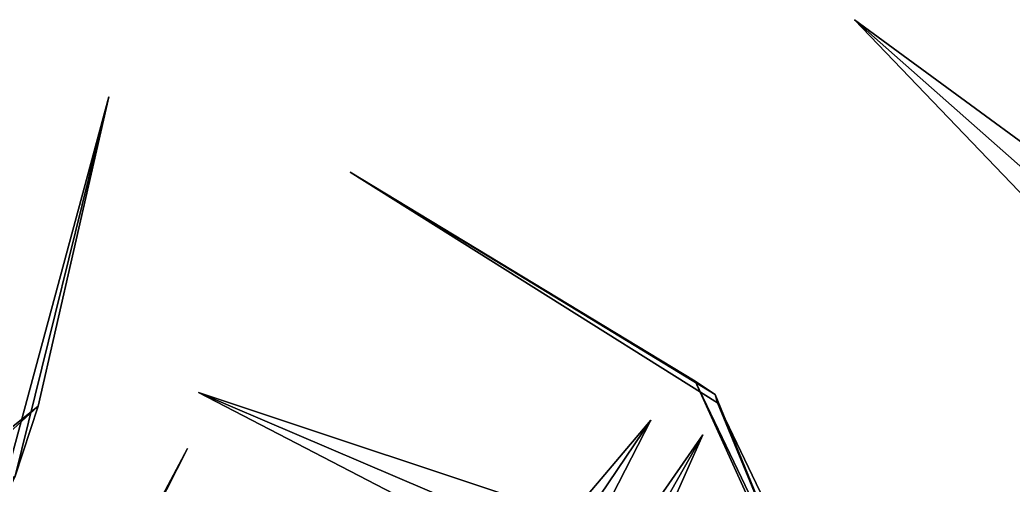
# Model space of a CAD drawing. Header units: metres. Extents: x -422 to 269, y -311 to 154.
# Drawn here: x -17.7 to 69.5, y 40.2 to 81.1 of the extents above; entities that cross this region are included whole.
import ezdxf

# ---------------------------------------------------------------- set-up
doc = ezdxf.new("R2010")
doc.units = ezdxf.units.M

msp = doc.modelspace()

# ---------------------------------------------------------------- linework, layer by layer
at = {"layer": 'coral-li_Leaf', "color": 3}
for points in [[(79.649, 56.00412, 735.4921), (55.5916, 81.09978, 727.2451), (81.1367, 58.5414, 727.9521)], [(79.649, 56.00412, 735.4921), (81.1367, 58.5414, 727.9521), (55.5916, 81.09978, 727.2451)], [(81.1367, 58.5414, 727.9521), (55.5916, 81.09978, 727.2451), (81.5674, 62.05772, 718.904)], [(81.1367, 58.5414, 727.9521), (81.5674, 62.05772, 718.904), (55.5916, 81.09978, 727.2451)], [(-20.01933, 37.05091, 714.2883), (-9.9089, 74.35, 721.813), (-18.1311, 41.03514, 706.536)], [(-20.01933, 37.05091, 714.2883), (-18.1311, 41.03514, 706.536), (-9.9089, 74.35, 721.813)], [(-18.1311, 41.03514, 706.536), (-9.9089, 74.35, 721.813), (-16.1161, 47.1758, 697.9991)], [(-18.1311, 41.03514, 706.536), (-16.1161, 47.1758, 697.9991), (-9.9089, 74.35, 721.813)], [(43.5558, 47.467, 684.496), (11.3011, 67.7305, 674.5417), (43.3647, 48.1944, 675.6093)], [(43.5558, 47.467, 684.496), (43.3647, 48.1944, 675.6093), (11.3011, 67.7305, 674.5417)], [(43.3647, 48.1944, 675.6093), (11.3011, 67.7305, 674.5417), (41.5897, 49.3516, 665.1137)], [(43.3647, 48.1944, 675.6093), (41.5897, 49.3516, 665.1137), (11.3011, 67.7305, 674.5417)], [(54.5772, 20.7833, 674.2432), (43.3647, 48.1944, 675.6093), (41.5897, 49.3516, 665.1137)], [(54.5772, 20.7833, 674.2432), (41.5897, 49.3516, 665.1137), (43.3647, 48.1944, 675.6093)], [(54.5772, 20.7833, 674.2432), (41.5897, 49.3516, 665.1137), (54.4629, 22.5553, 662.0841)], [(54.5772, 20.7833, 674.2432), (54.4629, 22.5553, 662.0841), (41.5897, 49.3516, 665.1137)], [(32.3482, 30.5446, 697.8971), (-2.01641, 48.367, 690.7211), (32.5076, 33.618, 689.5265)], [(32.3482, 30.5446, 697.8971), (32.5076, 33.618, 689.5265), (-2.01641, 48.367, 690.7211)], [(32.5076, 33.618, 689.5265), (-2.01641, 48.367, 690.7211), (31.1215, 37.3303, 679.5794)], [(32.5076, 33.618, 689.5265), (31.1215, 37.3303, 679.5794), (-2.01641, 48.367, 690.7211)], [(54.5772, 20.7833, 674.2432), (43.5558, 47.467, 684.496), (43.3647, 48.1944, 675.6093)], [(54.5772, 20.7833, 674.2432), (43.3647, 48.1944, 675.6093), (43.5558, 47.467, 684.496)], [(-40.03917, 25.209, 694.3487), (-18.1311, 41.03514, 706.536), (-16.1161, 47.1758, 697.9991)], [(-40.03917, 25.209, 694.3487), (-16.1161, 47.1758, 697.9991), (-18.1311, 41.03514, 706.536)], [(-40.03917, 25.209, 694.3487), (-16.1161, 47.1758, 697.9991), (-36.6808, 30.7153, 683.8892)], [(-40.03917, 25.209, 694.3487), (-36.6808, 30.7153, 683.8892), (-16.1161, 47.1758, 697.9991)], [(56.4649, 20.5344, 683.1326), (43.5558, 47.467, 684.496), (54.5772, 20.7833, 674.2432)], [(56.4649, 20.5344, 683.1326), (54.5772, 20.7833, 674.2432), (43.5558, 47.467, 684.496)], [(6.6493, 9.2426, 574.6992), (37.6907, 45.9532, 560.724), (11.05839, 6.4942, 564.6183)], [(6.6493, 9.2426, 574.6992), (11.05839, 6.4942, 564.6183), (37.6907, 45.9532, 560.724)], [(11.05839, 6.4942, 564.6183), (37.6907, 45.9532, 560.724), (16.7533, 5.1549, 552.3234)], [(11.05839, 6.4942, 564.6183), (16.7533, 5.1549, 552.3234), (37.6907, 45.9532, 560.724)], [(14.9903, 5.3351, 574.1602), (42.2689, 44.6486, 559.4336), (18.7967, 3.2663, 563.6793)], [(14.9903, 5.3351, 574.1602), (18.7967, 3.2663, 563.6793), (42.2689, 44.6486, 559.4336)], [(18.7967, 3.2663, 563.6793), (42.2689, 44.6486, 559.4336), (23.6161, 2.7723, 550.9545)], [(18.7967, 3.2663, 563.6793), (23.6161, 2.7723, 550.9545), (42.2689, 44.6486, 559.4336)], [(-19.6558, 10.9609, 714.775), (-3.00876, 43.4493, 729.5209), (-16.9452, 16.03243, 707.958)], [(-19.6558, 10.9609, 714.775), (-16.9452, 16.03243, 707.958), (-3.00876, 43.4493, 729.5209)], [(-16.9452, 16.03243, 707.958), (-3.00876, 43.4493, 729.5209), (-13.7026, 23.315, 700.8099)], [(-16.9452, 16.03243, 707.958), (-13.7026, 23.315, 700.8099), (-3.00876, 43.4493, 729.5209)]]:
    msp.add_3dface(points, dxfattribs=at)

doc.saveas('drawing.dxf')
